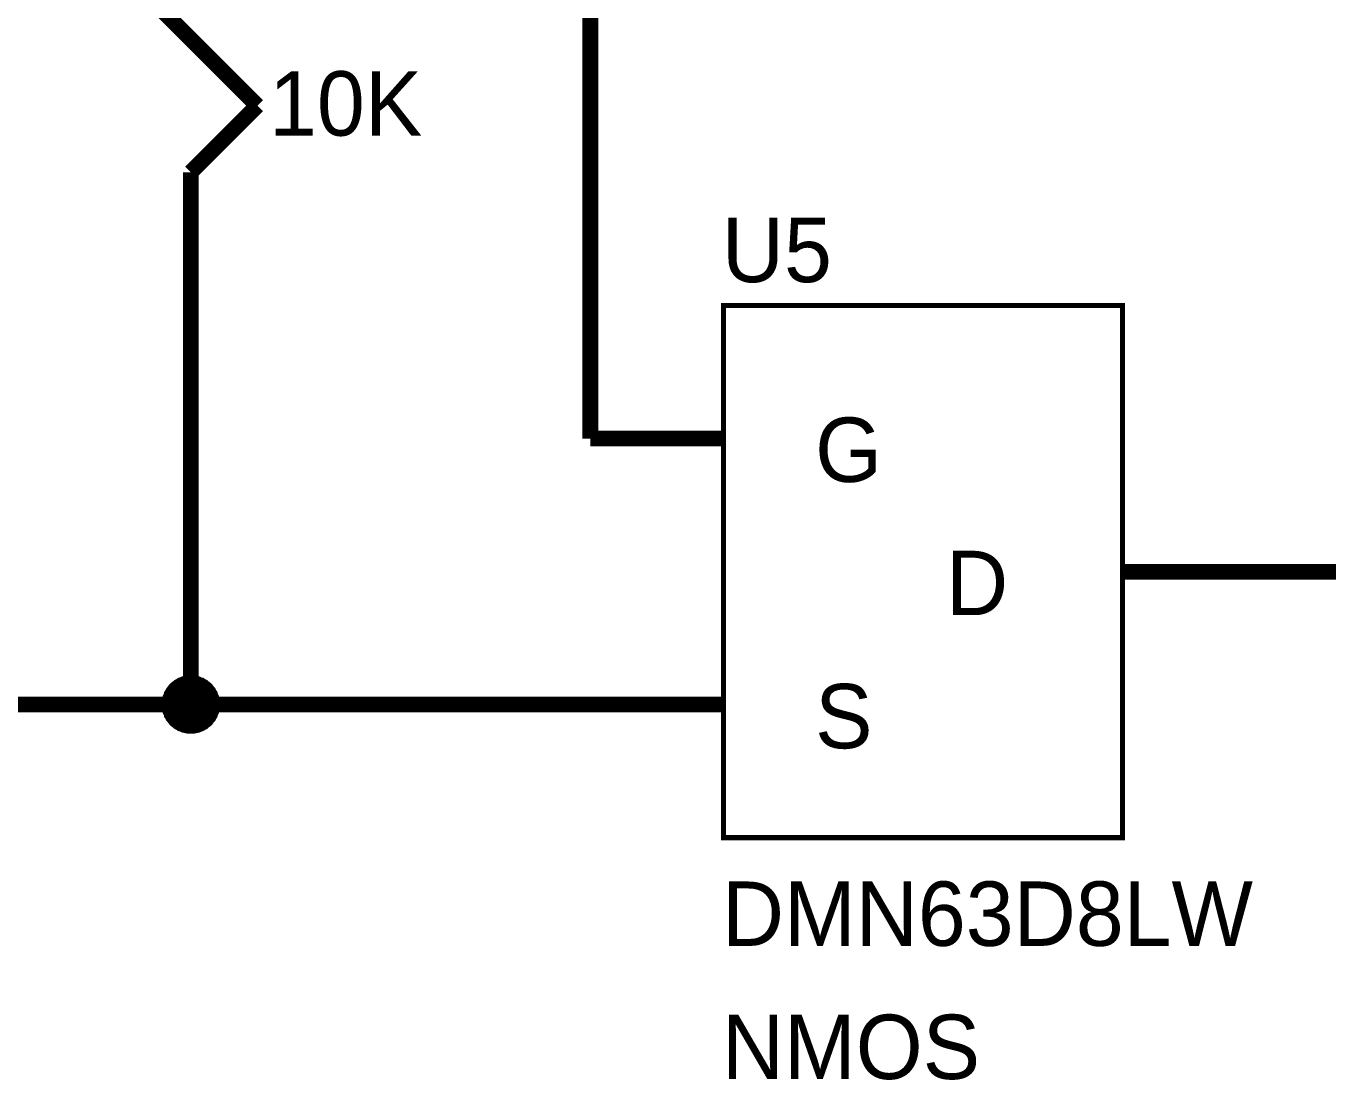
# Model space of a CAD drawing. Header units: millimetres. Extents: x 0 to 9.5, y 0 to 7.5.
# Drawn here: x 6.676 to 7.654, y 2.818 to 3.61 of the extents above; entities that cross this region are included whole.
import ezdxf

# ---------------------------------------------------------------- set-up
doc = ezdxf.new("R2010")
doc.units = ezdxf.units.MM
doc.header["$MEASUREMENT"] = 0
doc.layers.add('Sheet', color=255, linetype='Continuous')

msp = doc.modelspace()

# ---------------------------------------------------------------- linework, layer by layer
at = {"layer": 'Sheet'}
for points, const_width in [([(7.09999, 3.2997), (7.09999, 3.89968), (6.79983, 3.89968), (6.79983, 3.99975)], 0.0118), ([(6.84986, 3.54987), (6.7498, 3.64993)], 0.0118), ([(6.79983, 3.49983), (6.84986, 3.54987)], 0.0118), ([(6.79983, 3.49983), (6.79983, 3.39997)], 0.0118), ([(6.79983, 3.39997), (6.79983, 3.09998), (6.59993, 3.09998)], 0.0118), ([(7.20004, 3.2997), (7.09999, 3.2997)], 0.0118), ([(7.49978, 3.19963), (7.59983, 3.19963)], 0.0118), ([(7.59983, 3.19963), (7.89957, 3.19963)], 0.0118), ([(6.77982, 3.09998), (6.77982, 3.10103), (6.77982, 3.10207), (6.78003, 3.10311), (6.78024, 3.10394), (6.78044, 3.10499), (6.78065, 3.10603), (6.78107, 3.10686), (6.78149, 3.1077), (6.78169, 3.10874), (6.78232, 3.10957), (6.78274, 3.11041), (6.78315, 3.11124), (6.78378, 3.11187), (6.7844, 3.1127), (6.78503, 3.11353), (6.78565, 3.11416), (6.78628, 3.11478), (6.78711, 3.11541), (6.78795, 3.11604), (6.78857, 3.11666), (6.78941, 3.11708), (6.79024, 3.11749), (6.79107, 3.11812), (6.79212, 3.11833), (6.79295, 3.11875), (6.79378, 3.11916), (6.79483, 3.11937), (6.79587, 3.11958), (6.7967, 3.11979), (6.79774, 3.12), (6.79879, 3.12), (6.79983, 3.12)], 0.0039), ([(6.77982, 3.09998), (6.77982, 3.10103), (6.77982, 3.10207), (6.78003, 3.10311), (6.78024, 3.10394), (6.78044, 3.10499), (6.78065, 3.10603), (6.78107, 3.10686), (6.78149, 3.1077), (6.78169, 3.10874), (6.78232, 3.10957), (6.78274, 3.11041), (6.78315, 3.11124), (6.78378, 3.11187), (6.7844, 3.1127), (6.78503, 3.11353), (6.78565, 3.11416), (6.78628, 3.11478), (6.78711, 3.11541), (6.78795, 3.11604), (6.78857, 3.11666), (6.78941, 3.11708), (6.79024, 3.11749), (6.79107, 3.11812), (6.79212, 3.11833), (6.79295, 3.11875), (6.79378, 3.11916), (6.79483, 3.11937), (6.79587, 3.11958), (6.7967, 3.11979), (6.79774, 3.12), (6.79879, 3.12), (6.79983, 3.12)], 0.0039), ([(6.77982, 3.09998), (6.77982, 3.10103), (6.77982, 3.10207), (6.78003, 3.10311), (6.78024, 3.10394), (6.78044, 3.10499), (6.78065, 3.10603), (6.78107, 3.10686), (6.78149, 3.1077), (6.78169, 3.10874), (6.78232, 3.10957), (6.78274, 3.11041), (6.78315, 3.11124), (6.78378, 3.11187), (6.7844, 3.1127), (6.78503, 3.11353), (6.78565, 3.11416), (6.78628, 3.11478), (6.78711, 3.11541), (6.78795, 3.11604), (6.78857, 3.11666), (6.78941, 3.11708), (6.79024, 3.11749), (6.79107, 3.11812), (6.79212, 3.11833), (6.79295, 3.11875), (6.79378, 3.11916), (6.79483, 3.11937), (6.79587, 3.11958), (6.7967, 3.11979), (6.79774, 3.12), (6.79879, 3.12), (6.79983, 3.12)], 0.0039), ([(6.77982, 3.09998), (6.77982, 3.10103), (6.77982, 3.10207), (6.78003, 3.10311), (6.78024, 3.10394), (6.78044, 3.10499), (6.78065, 3.10603), (6.78107, 3.10686), (6.78149, 3.1077), (6.78169, 3.10874), (6.78232, 3.10957), (6.78274, 3.11041), (6.78315, 3.11124), (6.78378, 3.11187), (6.7844, 3.1127), (6.78503, 3.11353), (6.78565, 3.11416), (6.78628, 3.11478), (6.78711, 3.11541), (6.78795, 3.11604), (6.78857, 3.11666), (6.78941, 3.11708), (6.79024, 3.11749), (6.79107, 3.11812), (6.79212, 3.11833), (6.79295, 3.11875), (6.79378, 3.11916), (6.79483, 3.11937), (6.79587, 3.11958), (6.7967, 3.11979), (6.79774, 3.12), (6.79879, 3.12), (6.79983, 3.12)], 0.0039), ([(6.77982, 3.09998), (6.77982, 3.10103), (6.77982, 3.10207), (6.78003, 3.10311), (6.78024, 3.10394), (6.78044, 3.10499), (6.78065, 3.10603), (6.78107, 3.10686), (6.78149, 3.1077), (6.78169, 3.10874), (6.78232, 3.10957), (6.78274, 3.11041), (6.78315, 3.11124), (6.78378, 3.11187), (6.7844, 3.1127), (6.78503, 3.11353), (6.78565, 3.11416), (6.78628, 3.11478), (6.78711, 3.11541), (6.78795, 3.11604), (6.78857, 3.11666), (6.78941, 3.11708), (6.79024, 3.11749), (6.79107, 3.11812), (6.79212, 3.11833), (6.79295, 3.11875), (6.79378, 3.11916), (6.79483, 3.11937), (6.79587, 3.11958), (6.7967, 3.11979), (6.79774, 3.12), (6.79879, 3.12), (6.79983, 3.12)], 0.0039), ([(6.77982, 3.09998), (6.77982, 3.10103), (6.77982, 3.10207), (6.78003, 3.10311), (6.78024, 3.10394), (6.78044, 3.10499), (6.78065, 3.10603), (6.78107, 3.10686), (6.78149, 3.1077), (6.78169, 3.10874), (6.78232, 3.10957), (6.78274, 3.11041), (6.78315, 3.11124), (6.78378, 3.11187), (6.7844, 3.1127), (6.78503, 3.11353), (6.78565, 3.11416), (6.78628, 3.11478), (6.78711, 3.11541), (6.78795, 3.11604), (6.78857, 3.11666), (6.78941, 3.11708), (6.79024, 3.11749), (6.79107, 3.11812), (6.79212, 3.11833), (6.79295, 3.11875), (6.79378, 3.11916), (6.79483, 3.11937), (6.79587, 3.11958), (6.7967, 3.11979), (6.79774, 3.12), (6.79879, 3.12), (6.79983, 3.12)], 0.0039), ([(6.77982, 3.09998), (6.77982, 3.10103), (6.77982, 3.10207), (6.78003, 3.10311), (6.78024, 3.10394), (6.78044, 3.10499), (6.78065, 3.10603), (6.78107, 3.10686), (6.78149, 3.1077), (6.78169, 3.10874), (6.78232, 3.10957), (6.78274, 3.11041), (6.78315, 3.11124), (6.78378, 3.11187), (6.7844, 3.1127), (6.78503, 3.11353), (6.78565, 3.11416), (6.78628, 3.11478), (6.78711, 3.11541), (6.78795, 3.11604), (6.78857, 3.11666), (6.78941, 3.11708), (6.79024, 3.11749), (6.79107, 3.11812), (6.79212, 3.11833), (6.79295, 3.11875), (6.79378, 3.11916), (6.79483, 3.11937), (6.79587, 3.11958), (6.7967, 3.11979), (6.79774, 3.12), (6.79879, 3.12), (6.79983, 3.12)], 0.0039), ([(6.77982, 3.09998), (6.77982, 3.10103), (6.77982, 3.10207), (6.78003, 3.10311), (6.78024, 3.10394), (6.78044, 3.10499), (6.78065, 3.10603), (6.78107, 3.10686), (6.78149, 3.1077), (6.78169, 3.10874), (6.78232, 3.10957), (6.78274, 3.11041), (6.78315, 3.11124), (6.78378, 3.11187), (6.7844, 3.1127), (6.78503, 3.11353), (6.78565, 3.11416), (6.78628, 3.11478), (6.78711, 3.11541), (6.78795, 3.11604), (6.78857, 3.11666), (6.78941, 3.11708), (6.79024, 3.11749), (6.79107, 3.11812), (6.79212, 3.11833), (6.79295, 3.11875), (6.79378, 3.11916), (6.79483, 3.11937), (6.79587, 3.11958), (6.7967, 3.11979), (6.79774, 3.12), (6.79879, 3.12), (6.79983, 3.12)], 0.0039), ([(6.79983, 3.12), (6.79983, 3.12)], 0.0039), ([(6.79983, 3.12), (6.80087, 3.12), (6.80191, 3.12), (6.80296, 3.11979), (6.80379, 3.11958), (6.80483, 3.11937), (6.80587, 3.11916), (6.80671, 3.11875), (6.80754, 3.11833), (6.80858, 3.11812), (6.80942, 3.11749), (6.81025, 3.11708), (6.81108, 3.11666), (6.81171, 3.11604), (6.81254, 3.11541), (6.81338, 3.11478), (6.814, 3.11416), (6.81463, 3.11353), (6.81525, 3.1127), (6.81588, 3.11187), (6.8165, 3.11124), (6.81692, 3.11041), (6.81734, 3.10957), (6.81796, 3.10874), (6.81817, 3.1077), (6.81859, 3.10686), (6.81901, 3.10603), (6.81921, 3.10499), (6.81942, 3.10394), (6.81963, 3.10311), (6.81984, 3.10207), (6.81984, 3.10103), (6.81984, 3.09998)], 0.0039), ([(6.79983, 3.12), (6.79983, 3.12)], 0.0039), ([(6.79983, 3.12), (6.80087, 3.12), (6.80191, 3.12), (6.80296, 3.11979), (6.80379, 3.11958), (6.80483, 3.11937), (6.80587, 3.11916), (6.80671, 3.11875), (6.80754, 3.11833), (6.80858, 3.11812), (6.80942, 3.11749), (6.81025, 3.11708), (6.81108, 3.11666), (6.81171, 3.11604), (6.81254, 3.11541), (6.81338, 3.11478), (6.814, 3.11416), (6.81463, 3.11353), (6.81525, 3.1127), (6.81588, 3.11187), (6.8165, 3.11124), (6.81692, 3.11041), (6.81734, 3.10957), (6.81796, 3.10874), (6.81817, 3.1077), (6.81859, 3.10686), (6.81901, 3.10603), (6.81921, 3.10499), (6.81942, 3.10394), (6.81963, 3.10311), (6.81984, 3.10207), (6.81984, 3.10103), (6.81984, 3.09998)], 0.0039), ([(6.79983, 3.12), (6.79983, 3.12)], 0.0039), ([(6.79983, 3.12), (6.80087, 3.12), (6.80191, 3.12), (6.80296, 3.11979), (6.80379, 3.11958), (6.80483, 3.11937), (6.80587, 3.11916), (6.80671, 3.11875), (6.80754, 3.11833), (6.80858, 3.11812), (6.80942, 3.11749), (6.81025, 3.11708), (6.81108, 3.11666), (6.81171, 3.11604), (6.81254, 3.11541), (6.81338, 3.11478), (6.814, 3.11416), (6.81463, 3.11353), (6.81525, 3.1127), (6.81588, 3.11187), (6.8165, 3.11124), (6.81692, 3.11041), (6.81734, 3.10957), (6.81796, 3.10874), (6.81817, 3.1077), (6.81859, 3.10686), (6.81901, 3.10603), (6.81921, 3.10499), (6.81942, 3.10394), (6.81963, 3.10311), (6.81984, 3.10207), (6.81984, 3.10103), (6.81984, 3.09998)], 0.0039), ([(6.79983, 3.12), (6.79983, 3.12)], 0.0039), ([(6.79983, 3.12), (6.80087, 3.12), (6.80191, 3.12), (6.80296, 3.11979), (6.80379, 3.11958), (6.80483, 3.11937), (6.80587, 3.11916), (6.80671, 3.11875), (6.80754, 3.11833), (6.80858, 3.11812), (6.80942, 3.11749), (6.81025, 3.11708), (6.81108, 3.11666), (6.81171, 3.11604), (6.81254, 3.11541), (6.81338, 3.11478), (6.814, 3.11416), (6.81463, 3.11353), (6.81525, 3.1127), (6.81588, 3.11187), (6.8165, 3.11124), (6.81692, 3.11041), (6.81734, 3.10957), (6.81796, 3.10874), (6.81817, 3.1077), (6.81859, 3.10686), (6.81901, 3.10603), (6.81921, 3.10499), (6.81942, 3.10394), (6.81963, 3.10311), (6.81984, 3.10207), (6.81984, 3.10103), (6.81984, 3.09998)], 0.0039), ([(6.79983, 3.12), (6.79983, 3.12)], 0.0039), ([(6.79983, 3.12), (6.80087, 3.12), (6.80191, 3.12), (6.80296, 3.11979), (6.80379, 3.11958), (6.80483, 3.11937), (6.80587, 3.11916), (6.80671, 3.11875), (6.80754, 3.11833), (6.80858, 3.11812), (6.80942, 3.11749), (6.81025, 3.11708), (6.81108, 3.11666), (6.81171, 3.11604), (6.81254, 3.11541), (6.81338, 3.11478), (6.814, 3.11416), (6.81463, 3.11353), (6.81525, 3.1127), (6.81588, 3.11187), (6.8165, 3.11124), (6.81692, 3.11041), (6.81734, 3.10957), (6.81796, 3.10874), (6.81817, 3.1077), (6.81859, 3.10686), (6.81901, 3.10603), (6.81921, 3.10499), (6.81942, 3.10394), (6.81963, 3.10311), (6.81984, 3.10207), (6.81984, 3.10103), (6.81984, 3.09998)], 0.0039), ([(6.79983, 3.12), (6.79983, 3.12)], 0.0039), ([(6.79983, 3.12), (6.80087, 3.12), (6.80191, 3.12), (6.80296, 3.11979), (6.80379, 3.11958), (6.80483, 3.11937), (6.80587, 3.11916), (6.80671, 3.11875), (6.80754, 3.11833), (6.80858, 3.11812), (6.80942, 3.11749), (6.81025, 3.11708), (6.81108, 3.11666), (6.81171, 3.11604), (6.81254, 3.11541), (6.81338, 3.11478), (6.814, 3.11416), (6.81463, 3.11353), (6.81525, 3.1127), (6.81588, 3.11187), (6.8165, 3.11124), (6.81692, 3.11041), (6.81734, 3.10957), (6.81796, 3.10874), (6.81817, 3.1077), (6.81859, 3.10686), (6.81901, 3.10603), (6.81921, 3.10499), (6.81942, 3.10394), (6.81963, 3.10311), (6.81984, 3.10207), (6.81984, 3.10103), (6.81984, 3.09998)], 0.0039), ([(6.79983, 3.12), (6.79983, 3.12)], 0.0039), ([(6.79983, 3.12), (6.80087, 3.12), (6.80191, 3.12), (6.80296, 3.11979), (6.80379, 3.11958), (6.80483, 3.11937), (6.80587, 3.11916), (6.80671, 3.11875), (6.80754, 3.11833), (6.80858, 3.11812), (6.80942, 3.11749), (6.81025, 3.11708), (6.81108, 3.11666), (6.81171, 3.11604), (6.81254, 3.11541), (6.81338, 3.11478), (6.814, 3.11416), (6.81463, 3.11353), (6.81525, 3.1127), (6.81588, 3.11187), (6.8165, 3.11124), (6.81692, 3.11041), (6.81734, 3.10957), (6.81796, 3.10874), (6.81817, 3.1077), (6.81859, 3.10686), (6.81901, 3.10603), (6.81921, 3.10499), (6.81942, 3.10394), (6.81963, 3.10311), (6.81984, 3.10207), (6.81984, 3.10103), (6.81984, 3.09998)], 0.0039), ([(6.79983, 3.12), (6.79983, 3.12)], 0.0039), ([(6.79983, 3.12), (6.80087, 3.12), (6.80191, 3.12), (6.80296, 3.11979), (6.80379, 3.11958), (6.80483, 3.11937), (6.80587, 3.11916), (6.80671, 3.11875), (6.80754, 3.11833), (6.80858, 3.11812), (6.80942, 3.11749), (6.81025, 3.11708), (6.81108, 3.11666), (6.81171, 3.11604), (6.81254, 3.11541), (6.81338, 3.11478), (6.814, 3.11416), (6.81463, 3.11353), (6.81525, 3.1127), (6.81588, 3.11187), (6.8165, 3.11124), (6.81692, 3.11041), (6.81734, 3.10957), (6.81796, 3.10874), (6.81817, 3.1077), (6.81859, 3.10686), (6.81901, 3.10603), (6.81921, 3.10499), (6.81942, 3.10394), (6.81963, 3.10311), (6.81984, 3.10207), (6.81984, 3.10103), (6.81984, 3.09998)], 0.0039), ([(6.79983, 3.07997), (6.79879, 3.07997), (6.79774, 3.07997), (6.7967, 3.08018), (6.79587, 3.08039), (6.79483, 3.0806), (6.79378, 3.0808), (6.79295, 3.08122), (6.79212, 3.08164), (6.79107, 3.08185), (6.79024, 3.08247), (6.78941, 3.08289), (6.78857, 3.08331), (6.78795, 3.08393), (6.78711, 3.08456), (6.78628, 3.08518), (6.78565, 3.08581), (6.78503, 3.08643), (6.7844, 3.08727), (6.78378, 3.0881), (6.78315, 3.08873), (6.78274, 3.08956), (6.78232, 3.09039), (6.78169, 3.09123), (6.78149, 3.09227), (6.78107, 3.0931), (6.78065, 3.09394), (6.78044, 3.09498), (6.78024, 3.09602), (6.78003, 3.09686), (6.77982, 3.0979), (6.77982, 3.09894), (6.77982, 3.09998)], 0.0039), ([(6.77982, 3.09998), (6.77982, 3.09998)], 0.0039), ([(6.79983, 3.07997), (6.79879, 3.07997), (6.79774, 3.07997), (6.7967, 3.08018), (6.79587, 3.08039), (6.79483, 3.0806), (6.79378, 3.0808), (6.79295, 3.08122), (6.79212, 3.08164), (6.79107, 3.08185), (6.79024, 3.08247), (6.78941, 3.08289), (6.78857, 3.08331), (6.78795, 3.08393), (6.78711, 3.08456), (6.78628, 3.08518), (6.78565, 3.08581), (6.78503, 3.08643), (6.7844, 3.08727), (6.78378, 3.0881), (6.78315, 3.08873), (6.78274, 3.08956), (6.78232, 3.09039), (6.78169, 3.09123), (6.78149, 3.09227), (6.78107, 3.0931), (6.78065, 3.09394), (6.78044, 3.09498), (6.78024, 3.09602), (6.78003, 3.09686), (6.77982, 3.0979), (6.77982, 3.09894), (6.77982, 3.09998)], 0.0039), ([(6.77982, 3.09998), (6.77982, 3.09998)], 0.0039), ([(6.79983, 3.07997), (6.79879, 3.07997), (6.79774, 3.07997), (6.7967, 3.08018), (6.79587, 3.08039), (6.79483, 3.0806), (6.79378, 3.0808), (6.79295, 3.08122), (6.79212, 3.08164), (6.79107, 3.08185), (6.79024, 3.08247), (6.78941, 3.08289), (6.78857, 3.08331), (6.78795, 3.08393), (6.78711, 3.08456), (6.78628, 3.08518), (6.78565, 3.08581), (6.78503, 3.08643), (6.7844, 3.08727), (6.78378, 3.0881), (6.78315, 3.08873), (6.78274, 3.08956), (6.78232, 3.09039), (6.78169, 3.09123), (6.78149, 3.09227), (6.78107, 3.0931), (6.78065, 3.09394), (6.78044, 3.09498), (6.78024, 3.09602), (6.78003, 3.09686), (6.77982, 3.0979), (6.77982, 3.09894), (6.77982, 3.09998)], 0.0039), ([(6.77982, 3.09998), (6.77982, 3.09998)], 0.0039), ([(6.79983, 3.07997), (6.79879, 3.07997), (6.79774, 3.07997), (6.7967, 3.08018), (6.79587, 3.08039), (6.79483, 3.0806), (6.79378, 3.0808), (6.79295, 3.08122), (6.79212, 3.08164), (6.79107, 3.08185), (6.79024, 3.08247), (6.78941, 3.08289), (6.78857, 3.08331), (6.78795, 3.08393), (6.78711, 3.08456), (6.78628, 3.08518), (6.78565, 3.08581), (6.78503, 3.08643), (6.7844, 3.08727), (6.78378, 3.0881), (6.78315, 3.08873), (6.78274, 3.08956), (6.78232, 3.09039), (6.78169, 3.09123), (6.78149, 3.09227), (6.78107, 3.0931), (6.78065, 3.09394), (6.78044, 3.09498), (6.78024, 3.09602), (6.78003, 3.09686), (6.77982, 3.0979), (6.77982, 3.09894), (6.77982, 3.09998)], 0.0039), ([(6.77982, 3.09998), (6.77982, 3.09998)], 0.0039), ([(6.79983, 3.07997), (6.79879, 3.07997), (6.79774, 3.07997), (6.7967, 3.08018), (6.79587, 3.08039), (6.79483, 3.0806), (6.79378, 3.0808), (6.79295, 3.08122), (6.79212, 3.08164), (6.79107, 3.08185), (6.79024, 3.08247), (6.78941, 3.08289), (6.78857, 3.08331), (6.78795, 3.08393), (6.78711, 3.08456), (6.78628, 3.08518), (6.78565, 3.08581), (6.78503, 3.08643), (6.7844, 3.08727), (6.78378, 3.0881), (6.78315, 3.08873), (6.78274, 3.08956), (6.78232, 3.09039), (6.78169, 3.09123), (6.78149, 3.09227), (6.78107, 3.0931), (6.78065, 3.09394), (6.78044, 3.09498), (6.78024, 3.09602), (6.78003, 3.09686), (6.77982, 3.0979), (6.77982, 3.09894), (6.77982, 3.09998)], 0.0039), ([(6.77982, 3.09998), (6.77982, 3.09998)], 0.0039), ([(6.79983, 3.07997), (6.79879, 3.07997), (6.79774, 3.07997), (6.7967, 3.08018), (6.79587, 3.08039), (6.79483, 3.0806), (6.79378, 3.0808), (6.79295, 3.08122), (6.79212, 3.08164), (6.79107, 3.08185), (6.79024, 3.08247), (6.78941, 3.08289), (6.78857, 3.08331), (6.78795, 3.08393), (6.78711, 3.08456), (6.78628, 3.08518), (6.78565, 3.08581), (6.78503, 3.08643), (6.7844, 3.08727), (6.78378, 3.0881), (6.78315, 3.08873), (6.78274, 3.08956), (6.78232, 3.09039), (6.78169, 3.09123), (6.78149, 3.09227), (6.78107, 3.0931), (6.78065, 3.09394), (6.78044, 3.09498), (6.78024, 3.09602), (6.78003, 3.09686), (6.77982, 3.0979), (6.77982, 3.09894), (6.77982, 3.09998)], 0.0039), ([(6.77982, 3.09998), (6.77982, 3.09998)], 0.0039), ([(6.79983, 3.07997), (6.79879, 3.07997), (6.79774, 3.07997), (6.7967, 3.08018), (6.79587, 3.08039), (6.79483, 3.0806), (6.79378, 3.0808), (6.79295, 3.08122), (6.79212, 3.08164), (6.79107, 3.08185), (6.79024, 3.08247), (6.78941, 3.08289), (6.78857, 3.08331), (6.78795, 3.08393), (6.78711, 3.08456), (6.78628, 3.08518), (6.78565, 3.08581), (6.78503, 3.08643), (6.7844, 3.08727), (6.78378, 3.0881), (6.78315, 3.08873), (6.78274, 3.08956), (6.78232, 3.09039), (6.78169, 3.09123), (6.78149, 3.09227), (6.78107, 3.0931), (6.78065, 3.09394), (6.78044, 3.09498), (6.78024, 3.09602), (6.78003, 3.09686), (6.77982, 3.0979), (6.77982, 3.09894), (6.77982, 3.09998)], 0.0039), ([(6.77982, 3.09998), (6.77982, 3.09998)], 0.0039), ([(6.79983, 3.07997), (6.79879, 3.07997), (6.79774, 3.07997), (6.7967, 3.08018), (6.79587, 3.08039), (6.79483, 3.0806), (6.79378, 3.0808), (6.79295, 3.08122), (6.79212, 3.08164), (6.79107, 3.08185), (6.79024, 3.08247), (6.78941, 3.08289), (6.78857, 3.08331), (6.78795, 3.08393), (6.78711, 3.08456), (6.78628, 3.08518), (6.78565, 3.08581), (6.78503, 3.08643), (6.7844, 3.08727), (6.78378, 3.0881), (6.78315, 3.08873), (6.78274, 3.08956), (6.78232, 3.09039), (6.78169, 3.09123), (6.78149, 3.09227), (6.78107, 3.0931), (6.78065, 3.09394), (6.78044, 3.09498), (6.78024, 3.09602), (6.78003, 3.09686), (6.77982, 3.0979), (6.77982, 3.09894), (6.77982, 3.09998)], 0.0039), ([(6.77982, 3.09998), (6.77982, 3.09998)], 0.0039), ([(7.09999, 3.09998), (6.79983, 3.09998)], 0.0118), ([(6.81984, 3.09998), (6.81984, 3.09894), (6.81984, 3.0979), (6.81963, 3.09686), (6.81942, 3.09602), (6.81921, 3.09498), (6.81901, 3.09394), (6.81859, 3.0931), (6.81817, 3.09227), (6.81796, 3.09123), (6.81734, 3.09039), (6.81692, 3.08956), (6.8165, 3.08873), (6.81588, 3.0881), (6.81525, 3.08727), (6.81463, 3.08643), (6.814, 3.08581), (6.81338, 3.08518), (6.81254, 3.08456), (6.81171, 3.08393), (6.81108, 3.08331), (6.81025, 3.08289), (6.80942, 3.08247), (6.80858, 3.08185), (6.80754, 3.08164), (6.80671, 3.08122), (6.80587, 3.0808), (6.80483, 3.0806), (6.80379, 3.08039), (6.80296, 3.08018), (6.80191, 3.07997), (6.80087, 3.07997), (6.79983, 3.07997)], 0.0039), ([(6.81984, 3.09998), (6.81984, 3.09894), (6.81984, 3.0979), (6.81963, 3.09686), (6.81942, 3.09602), (6.81921, 3.09498), (6.81901, 3.09394), (6.81859, 3.0931), (6.81817, 3.09227), (6.81796, 3.09123), (6.81734, 3.09039), (6.81692, 3.08956), (6.8165, 3.08873), (6.81588, 3.0881), (6.81525, 3.08727), (6.81463, 3.08643), (6.814, 3.08581), (6.81338, 3.08518), (6.81254, 3.08456), (6.81171, 3.08393), (6.81108, 3.08331), (6.81025, 3.08289), (6.80942, 3.08247), (6.80858, 3.08185), (6.80754, 3.08164), (6.80671, 3.08122), (6.80587, 3.0808), (6.80483, 3.0806), (6.80379, 3.08039), (6.80296, 3.08018), (6.80191, 3.07997), (6.80087, 3.07997), (6.79983, 3.07997)], 0.0039), ([(6.81984, 3.09998), (6.81984, 3.09894), (6.81984, 3.0979), (6.81963, 3.09686), (6.81942, 3.09602), (6.81921, 3.09498), (6.81901, 3.09394), (6.81859, 3.0931), (6.81817, 3.09227), (6.81796, 3.09123), (6.81734, 3.09039), (6.81692, 3.08956), (6.8165, 3.08873), (6.81588, 3.0881), (6.81525, 3.08727), (6.81463, 3.08643), (6.814, 3.08581), (6.81338, 3.08518), (6.81254, 3.08456), (6.81171, 3.08393), (6.81108, 3.08331), (6.81025, 3.08289), (6.80942, 3.08247), (6.80858, 3.08185), (6.80754, 3.08164), (6.80671, 3.08122), (6.80587, 3.0808), (6.80483, 3.0806), (6.80379, 3.08039), (6.80296, 3.08018), (6.80191, 3.07997), (6.80087, 3.07997), (6.79983, 3.07997)], 0.0039), ([(6.81984, 3.09998), (6.81984, 3.09894), (6.81984, 3.0979), (6.81963, 3.09686), (6.81942, 3.09602), (6.81921, 3.09498), (6.81901, 3.09394), (6.81859, 3.0931), (6.81817, 3.09227), (6.81796, 3.09123), (6.81734, 3.09039), (6.81692, 3.08956), (6.8165, 3.08873), (6.81588, 3.0881), (6.81525, 3.08727), (6.81463, 3.08643), (6.814, 3.08581), (6.81338, 3.08518), (6.81254, 3.08456), (6.81171, 3.08393), (6.81108, 3.08331), (6.81025, 3.08289), (6.80942, 3.08247), (6.80858, 3.08185), (6.80754, 3.08164), (6.80671, 3.08122), (6.80587, 3.0808), (6.80483, 3.0806), (6.80379, 3.08039), (6.80296, 3.08018), (6.80191, 3.07997), (6.80087, 3.07997), (6.79983, 3.07997)], 0.0039), ([(6.81984, 3.09998), (6.81984, 3.09894), (6.81984, 3.0979), (6.81963, 3.09686), (6.81942, 3.09602), (6.81921, 3.09498), (6.81901, 3.09394), (6.81859, 3.0931), (6.81817, 3.09227), (6.81796, 3.09123), (6.81734, 3.09039), (6.81692, 3.08956), (6.8165, 3.08873), (6.81588, 3.0881), (6.81525, 3.08727), (6.81463, 3.08643), (6.814, 3.08581), (6.81338, 3.08518), (6.81254, 3.08456), (6.81171, 3.08393), (6.81108, 3.08331), (6.81025, 3.08289), (6.80942, 3.08247), (6.80858, 3.08185), (6.80754, 3.08164), (6.80671, 3.08122), (6.80587, 3.0808), (6.80483, 3.0806), (6.80379, 3.08039), (6.80296, 3.08018), (6.80191, 3.07997), (6.80087, 3.07997), (6.79983, 3.07997)], 0.0039), ([(6.81984, 3.09998), (6.81984, 3.09894), (6.81984, 3.0979), (6.81963, 3.09686), (6.81942, 3.09602), (6.81921, 3.09498), (6.81901, 3.09394), (6.81859, 3.0931), (6.81817, 3.09227), (6.81796, 3.09123), (6.81734, 3.09039), (6.81692, 3.08956), (6.8165, 3.08873), (6.81588, 3.0881), (6.81525, 3.08727), (6.81463, 3.08643), (6.814, 3.08581), (6.81338, 3.08518), (6.81254, 3.08456), (6.81171, 3.08393), (6.81108, 3.08331), (6.81025, 3.08289), (6.80942, 3.08247), (6.80858, 3.08185), (6.80754, 3.08164), (6.80671, 3.08122), (6.80587, 3.0808), (6.80483, 3.0806), (6.80379, 3.08039), (6.80296, 3.08018), (6.80191, 3.07997), (6.80087, 3.07997), (6.79983, 3.07997)], 0.0039), ([(6.81984, 3.09998), (6.81984, 3.09894), (6.81984, 3.0979), (6.81963, 3.09686), (6.81942, 3.09602), (6.81921, 3.09498), (6.81901, 3.09394), (6.81859, 3.0931), (6.81817, 3.09227), (6.81796, 3.09123), (6.81734, 3.09039), (6.81692, 3.08956), (6.8165, 3.08873), (6.81588, 3.0881), (6.81525, 3.08727), (6.81463, 3.08643), (6.814, 3.08581), (6.81338, 3.08518), (6.81254, 3.08456), (6.81171, 3.08393), (6.81108, 3.08331), (6.81025, 3.08289), (6.80942, 3.08247), (6.80858, 3.08185), (6.80754, 3.08164), (6.80671, 3.08122), (6.80587, 3.0808), (6.80483, 3.0806), (6.80379, 3.08039), (6.80296, 3.08018), (6.80191, 3.07997), (6.80087, 3.07997), (6.79983, 3.07997)], 0.0039), ([(6.81984, 3.09998), (6.81984, 3.09894), (6.81984, 3.0979), (6.81963, 3.09686), (6.81942, 3.09602), (6.81921, 3.09498), (6.81901, 3.09394), (6.81859, 3.0931), (6.81817, 3.09227), (6.81796, 3.09123), (6.81734, 3.09039), (6.81692, 3.08956), (6.8165, 3.08873), (6.81588, 3.0881), (6.81525, 3.08727), (6.81463, 3.08643), (6.814, 3.08581), (6.81338, 3.08518), (6.81254, 3.08456), (6.81171, 3.08393), (6.81108, 3.08331), (6.81025, 3.08289), (6.80942, 3.08247), (6.80858, 3.08185), (6.80754, 3.08164), (6.80671, 3.08122), (6.80587, 3.0808), (6.80483, 3.0806), (6.80379, 3.08039), (6.80296, 3.08018), (6.80191, 3.07997), (6.80087, 3.07997), (6.79983, 3.07997)], 0.0039), ([(6.81984, 3.09998), (6.81984, 3.09998), (6.81984, 3.09998), (6.81984, 3.09998), (6.81984, 3.09998), (6.81984, 3.09998), (6.81984, 3.09998), (6.81984, 3.09998), (6.81984, 3.09998), (6.81984, 3.09998), (6.81984, 3.09998), (6.81984, 3.09998), (6.81984, 3.09998), (6.81984, 3.09998), (6.81984, 3.09998), (6.81984, 3.09998), (6.81984, 3.09998), (6.81984, 3.09998), (6.81984, 3.09998), (6.81984, 3.09998), (6.81984, 3.09998), (6.81984, 3.09998), (6.81984, 3.09998), (6.81984, 3.09998), (6.81984, 3.09998), (6.81984, 3.09998), (6.81984, 3.09998), (6.81984, 3.09998), (6.81984, 3.09998), (6.81984, 3.09998), (6.81984, 3.09998), (6.81984, 3.09998), (6.81984, 3.09998)], 0.0039), ([(6.81984, 3.09998), (6.81984, 3.09998)], 0.0039), ([(6.81984, 3.09998), (6.81984, 3.09998), (6.81984, 3.09998), (6.81984, 3.09998), (6.81984, 3.09998), (6.81984, 3.09998), (6.81984, 3.09998), (6.81984, 3.09998), (6.81984, 3.09998), (6.81984, 3.09998), (6.81984, 3.09998), (6.81984, 3.09998), (6.81984, 3.09998), (6.81984, 3.09998), (6.81984, 3.09998), (6.81984, 3.09998), (6.81984, 3.09998), (6.81984, 3.09998), (6.81984, 3.09998), (6.81984, 3.09998), (6.81984, 3.09998), (6.81984, 3.09998), (6.81984, 3.09998), (6.81984, 3.09998), (6.81984, 3.09998), (6.81984, 3.09998), (6.81984, 3.09998), (6.81984, 3.09998), (6.81984, 3.09998), (6.81984, 3.09998), (6.81984, 3.09998), (6.81984, 3.09998), (6.81984, 3.09998)], 0.0039), ([(6.81984, 3.09998), (6.81984, 3.09998)], 0.0039), ([(6.81984, 3.09998), (6.81984, 3.09998), (6.81984, 3.09998), (6.81984, 3.09998), (6.81984, 3.09998), (6.81984, 3.09998), (6.81984, 3.09998), (6.81984, 3.09998), (6.81984, 3.09998), (6.81984, 3.09998), (6.81984, 3.09998), (6.81984, 3.09998), (6.81984, 3.09998), (6.81984, 3.09998), (6.81984, 3.09998), (6.81984, 3.09998), (6.81984, 3.09998), (6.81984, 3.09998), (6.81984, 3.09998), (6.81984, 3.09998), (6.81984, 3.09998), (6.81984, 3.09998), (6.81984, 3.09998), (6.81984, 3.09998), (6.81984, 3.09998), (6.81984, 3.09998), (6.81984, 3.09998), (6.81984, 3.09998), (6.81984, 3.09998), (6.81984, 3.09998), (6.81984, 3.09998), (6.81984, 3.09998), (6.81984, 3.09998)], 0.0039), ([(6.81984, 3.09998), (6.81984, 3.09998)], 0.0039), ([(6.81984, 3.09998), (6.81984, 3.09998), (6.81984, 3.09998), (6.81984, 3.09998), (6.81984, 3.09998), (6.81984, 3.09998), (6.81984, 3.09998), (6.81984, 3.09998), (6.81984, 3.09998), (6.81984, 3.09998), (6.81984, 3.09998), (6.81984, 3.09998), (6.81984, 3.09998), (6.81984, 3.09998), (6.81984, 3.09998), (6.81984, 3.09998), (6.81984, 3.09998), (6.81984, 3.09998), (6.81984, 3.09998), (6.81984, 3.09998), (6.81984, 3.09998), (6.81984, 3.09998), (6.81984, 3.09998), (6.81984, 3.09998), (6.81984, 3.09998), (6.81984, 3.09998), (6.81984, 3.09998), (6.81984, 3.09998), (6.81984, 3.09998), (6.81984, 3.09998), (6.81984, 3.09998), (6.81984, 3.09998), (6.81984, 3.09998)], 0.0039), ([(6.81984, 3.09998), (6.81984, 3.09998)], 0.0039), ([(6.81984, 3.09998), (6.81984, 3.09998), (6.81984, 3.09998), (6.81984, 3.09998), (6.81984, 3.09998), (6.81984, 3.09998), (6.81984, 3.09998), (6.81984, 3.09998), (6.81984, 3.09998), (6.81984, 3.09998), (6.81984, 3.09998), (6.81984, 3.09998), (6.81984, 3.09998), (6.81984, 3.09998), (6.81984, 3.09998), (6.81984, 3.09998), (6.81984, 3.09998), (6.81984, 3.09998), (6.81984, 3.09998), (6.81984, 3.09998), (6.81984, 3.09998), (6.81984, 3.09998), (6.81984, 3.09998), (6.81984, 3.09998), (6.81984, 3.09998), (6.81984, 3.09998), (6.81984, 3.09998), (6.81984, 3.09998), (6.81984, 3.09998), (6.81984, 3.09998), (6.81984, 3.09998), (6.81984, 3.09998), (6.81984, 3.09998)], 0.0039), ([(6.81984, 3.09998), (6.81984, 3.09998)], 0.0039), ([(6.81984, 3.09998), (6.81984, 3.09998), (6.81984, 3.09998), (6.81984, 3.09998), (6.81984, 3.09998), (6.81984, 3.09998), (6.81984, 3.09998), (6.81984, 3.09998), (6.81984, 3.09998), (6.81984, 3.09998), (6.81984, 3.09998), (6.81984, 3.09998), (6.81984, 3.09998), (6.81984, 3.09998), (6.81984, 3.09998), (6.81984, 3.09998), (6.81984, 3.09998), (6.81984, 3.09998), (6.81984, 3.09998), (6.81984, 3.09998), (6.81984, 3.09998), (6.81984, 3.09998), (6.81984, 3.09998), (6.81984, 3.09998), (6.81984, 3.09998), (6.81984, 3.09998), (6.81984, 3.09998), (6.81984, 3.09998), (6.81984, 3.09998), (6.81984, 3.09998), (6.81984, 3.09998), (6.81984, 3.09998), (6.81984, 3.09998)], 0.0039), ([(6.81984, 3.09998), (6.81984, 3.09998)], 0.0039), ([(6.81984, 3.09998), (6.81984, 3.09998), (6.81984, 3.09998), (6.81984, 3.09998), (6.81984, 3.09998), (6.81984, 3.09998), (6.81984, 3.09998), (6.81984, 3.09998), (6.81984, 3.09998), (6.81984, 3.09998), (6.81984, 3.09998), (6.81984, 3.09998), (6.81984, 3.09998), (6.81984, 3.09998), (6.81984, 3.09998), (6.81984, 3.09998), (6.81984, 3.09998), (6.81984, 3.09998), (6.81984, 3.09998), (6.81984, 3.09998), (6.81984, 3.09998), (6.81984, 3.09998), (6.81984, 3.09998), (6.81984, 3.09998), (6.81984, 3.09998), (6.81984, 3.09998), (6.81984, 3.09998), (6.81984, 3.09998), (6.81984, 3.09998), (6.81984, 3.09998), (6.81984, 3.09998), (6.81984, 3.09998), (6.81984, 3.09998)], 0.0039), ([(6.81984, 3.09998), (6.81984, 3.09998)], 0.0039), ([(6.81984, 3.09998), (6.81984, 3.09998), (6.81984, 3.09998), (6.81984, 3.09998), (6.81984, 3.09998), (6.81984, 3.09998), (6.81984, 3.09998), (6.81984, 3.09998), (6.81984, 3.09998), (6.81984, 3.09998), (6.81984, 3.09998), (6.81984, 3.09998), (6.81984, 3.09998), (6.81984, 3.09998), (6.81984, 3.09998), (6.81984, 3.09998), (6.81984, 3.09998), (6.81984, 3.09998), (6.81984, 3.09998), (6.81984, 3.09998), (6.81984, 3.09998), (6.81984, 3.09998), (6.81984, 3.09998), (6.81984, 3.09998), (6.81984, 3.09998), (6.81984, 3.09998), (6.81984, 3.09998), (6.81984, 3.09998), (6.81984, 3.09998), (6.81984, 3.09998), (6.81984, 3.09998), (6.81984, 3.09998), (6.81984, 3.09998)], 0.0039), ([(6.81984, 3.09998), (6.81984, 3.09998)], 0.0039), ([(7.20004, 3.09998), (7.09999, 3.09998)], 0.0118)]:
    msp.add_lwpolyline(points, dxfattribs=dict(at, const_width=const_width))
at = {"layer": 'Sheet', "const_width": 0.0039}
for points in [[(7.20004, 3.39977), (7.20004, 2.99992), (7.49978, 2.99992), (7.49978, 3.39977), (7.20004, 3.39977), (7.20004, 3.39977)], [(7.20004, 3.39977), (7.49978, 3.39977), (7.49978, 2.99992), (7.20004, 2.99992), (7.20004, 3.39977)]]:
    msp.add_lwpolyline(points, close=True, dxfattribs=at)
at = {"layer": 'Sheet', "const_width": 0.02}
msp.add_lwpolyline([(6.79, 3.1, 1), (6.81, 3.1, 1)], format="xyb", close=True, dxfattribs=at)

# ---------------------------------------------------------------- texts
at = {"layer": 'Sheet'}
for s, height, p in [('10K', 0.048366, (6.85861, 3.52735)), ('U5', 0.048366, (7.19879, 3.41728)), ('G', 0.04837, (7.26883, 3.26718)), ('D', 0.04837, (7.36721, 3.16711)), ('S', 0.04837, (7.26883, 3.06704)), ('DMN63D8LW', 0.048366, (7.19879, 2.91861)), ('NMOS', 0.048366, (7.19879, 2.81855))]:
    msp.add_text(s, height=height, dxfattribs=at).set_placement(p)

doc.saveas('drawing.dxf')
